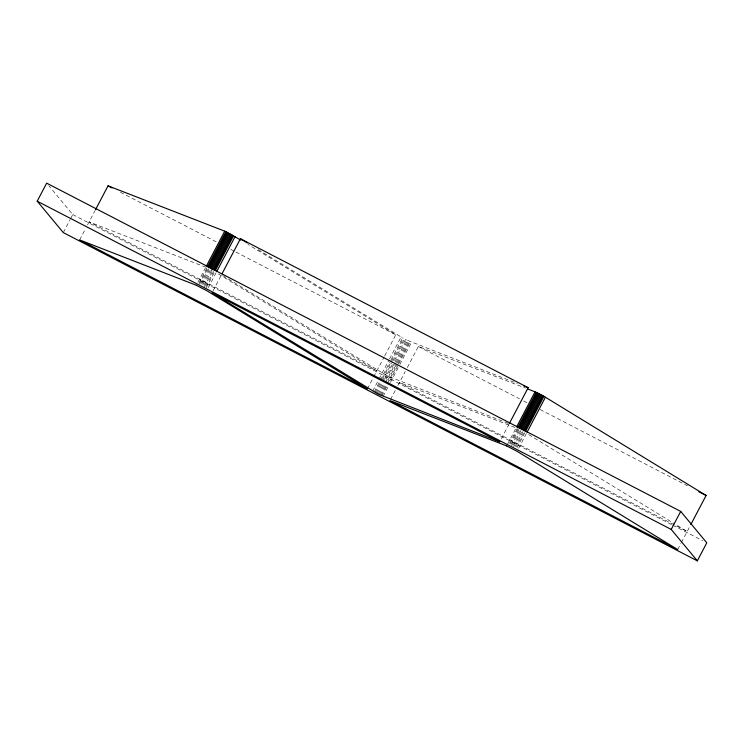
<?xml version="1.0" encoding="UTF-8"?>
<svg xmlns="http://www.w3.org/2000/svg" width="744" height="744" viewBox="0 0 744 744"><rect width="100%" height="100%" fill="white"/><g stroke="black" fill="none" stroke-linecap="round" stroke-linejoin="round"><path stroke-width="0.56" stroke-dasharray="3.72 2.79" d="M63.305 232.602L70.141 219.582M70.671 218.578L72.773 214.57L48.844 185.768M79.645 239.931L85.43 228.91M87.532 224.902L94.897 210.887M197.904 282.255L205.27 268.231M199.094 282.767L206.981 267.747L207.79 268.119M199.373 284.152L207.26 269.123M200.806 283.585L208.692 268.565L209.678 269.058M201.791 284.078L209.148 270.053M202.824 284.608L210.18 270.584M203.875 285.157L211.761 270.137M204.377 286.71L212.793 270.686M205.893 286.254L213.779 271.225M206.274 287.761L214.691 271.737M208.283 287.63L216.179 272.602L376.836 370.865L89.113 221.898L205.79 267.226M213.082 290.82L221.489 274.787L387.624 376.073L503.818 421.653M367.369 388.898L373.153 377.878M373.683 376.873L384.202 356.841M384.732 355.837L395.771 334.8L247.919 244.376M372.688 391.084L378.473 380.063M379.003 379.059L388.991 360.031M389.521 359.027L401.09 336.986L257.182 248.98M374.176 391.949L379.961 380.928M380.482 379.933L390.479 360.896M391 359.891L402.569 337.86L401.09 336.986M375.088 392.46L380.342 382.444M382.444 378.436L403.481 338.371L402.569 337.86M376.073 392.999L381.858 381.979M382.379 380.974L392.376 361.947M392.897 360.942L404.476 338.901L403.481 338.371M377.106 393.548L382.37 383.532M384.471 379.524L392.358 364.504M394.459 360.496L405.508 339.459L404.476 338.901M378.157 394.097L383.411 384.081M386.043 379.077L394.459 363.044M394.98 362.049L406.559 340.008L517.35 383.495M379.189 394.627L384.974 383.606M385.494 382.611L395.492 363.574M396.013 362.57L407.591 340.538M380.175 395.12L385.429 385.104M388.061 380.1L408.568 341.031M381.077 395.566L386.861 384.546M387.392 383.541L397.38 364.514M397.91 363.509L409.479 341.468M381.877 395.938L387.661 384.918M389.772 380.919L398.18 364.886M398.71 363.881L410.279 341.849M383.076 396.459L388.331 386.443M390.433 382.435L399.379 365.406M399.9 364.402L411.469 342.361M390.498 399.593L395.762 389.577M397.863 385.569L405.229 371.544M407.331 367.536L418.37 346.499L525.329 388.052M501.335 438.774L508.701 424.75M507.706 443.917L516.122 427.893L517.312 428.404L509.426 443.433M510.226 443.815L518.122 428.786M511.137 444.252L519.024 429.223M511.593 445.749L520.01 429.716M513.155 445.275L521.042 430.246M513.676 446.828L521.563 431.799M515.239 446.372L523.125 431.353L524.111 431.892L516.224 446.912M517.136 447.423L525.022 432.394M518.615 448.288L526.51 433.268L674.352 523.692M677.7 549.556L680.862 543.548M681.383 542.543L690.33 525.515M504.897 422.071L508.143 423.336M515.043 427.474L399.444 382.565L687.168 531.523L675.338 524.288M120.416 192.25L217.36 242.432M230.761 249.379L234.89 251.509M235.922 252.049L395.771 334.8M418.37 346.499L519.442 398.821M523.562 400.96L527.691 403.099M540.07 409.507L687.54 485.851M72.773 214.57L671.748 524.669M672.781 525.208L702.68 540.683M405.508 339.459L406.559 340.008"/><path stroke-width="1.12" d="M37.2 201.187L46.667 183.154L680.695 511.398L706.8 542.813L697.333 560.846L63.305 232.602L37.2 201.187L671.228 529.43L697.333 560.846M95.418 209.882L108.038 185.842L224.725 231.17L241.019 240.154M206.321 266.222L224.725 231.17M207.511 266.743L225.916 231.682M208.311 267.124L226.715 232.063M209.222 267.561L227.627 232.5M210.208 268.054L228.613 232.993M211.24 268.584L229.645 233.523M211.761 270.137L230.696 234.072M213.323 269.681L231.728 234.62M214.309 270.221L232.714 235.16M215.221 270.732L233.625 235.671M216.699 271.597L235.104 236.546M222.019 273.792L240.424 238.731L528.156 387.689L509.221 423.755M516.652 426.889L535.057 391.828L543.957 396.338L706.103 495.467L690.851 524.511M517.843 427.409L536.247 392.348M518.642 427.781L537.047 392.72M519.554 428.228L537.959 393.167M520.53 428.721L538.944 393.66M521.563 429.242L539.977 394.19M522.614 429.79L541.028 394.738M523.655 430.348L542.06 395.287M524.641 430.888L543.046 395.827M525.552 431.399L543.957 396.338M527.031 432.264L545.436 397.203M671.228 529.43L680.695 511.398M523.832 386.015L528.156 387.689M527.496 388.889L535.057 391.828M108.038 185.842L112.167 187.972M698.886 491.728L706.103 495.467M240.424 238.731L247.324 242.953M196.323 285.259L79.645 239.931L367.369 388.898L206.711 290.634L196.323 285.259M499.754 441.787L378.157 394.097L212.021 292.82L499.754 441.787M506.655 445.916L389.977 400.598L677.7 549.556L517.043 451.292L506.655 445.916"/></g></svg>
